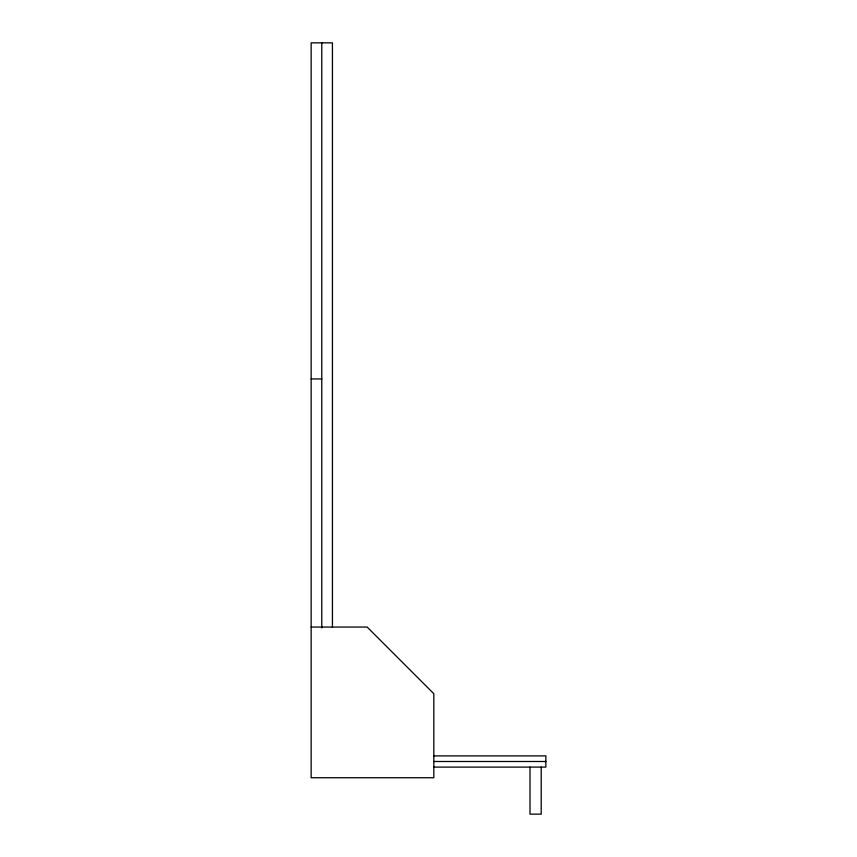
<?xml version="1.0" encoding="UTF-8"?>
<svg xmlns="http://www.w3.org/2000/svg" width="857" height="857" viewBox="0 0 857 857"><rect width="100%" height="100%" fill="white"/><g stroke="black" fill="none" stroke-linecap="round" stroke-linejoin="round"><path stroke-width="1.29" d="M311.145 378.955L321.782 378.955M311.145 627.056L367.16 627.056L433.824 693.709L433.824 777.738L311.145 777.738L311.145 42.85L332.43 42.85L332.43 627.463M433.824 755.895L545.855 755.895L545.855 767.101L433.824 767.101M433.824 761.498L545.855 761.498M541.206 767.101L541.206 814.15L530.001 814.15L530.001 767.101M321.782 42.85L321.782 627.86"/></g></svg>
